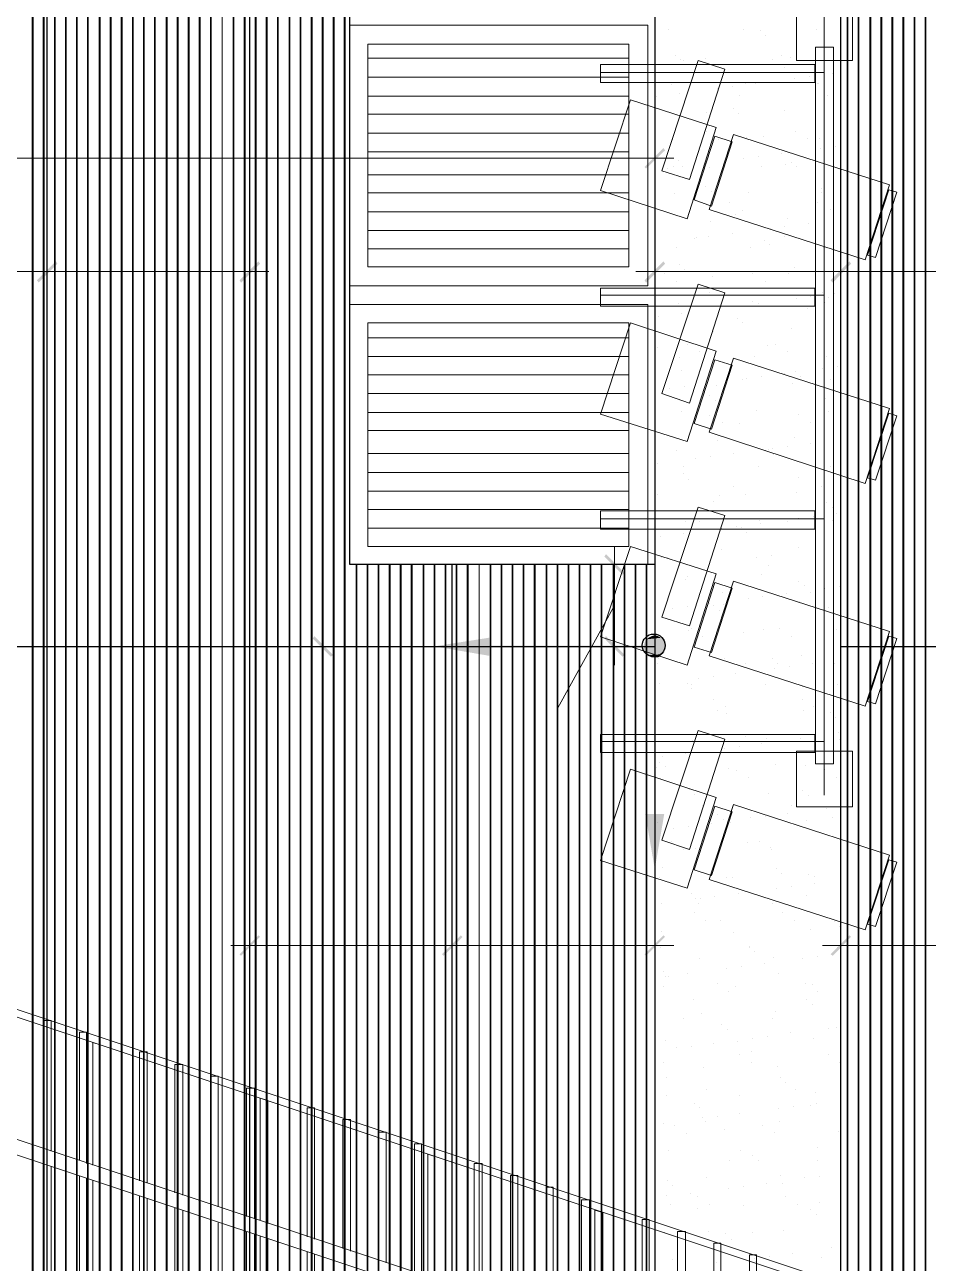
# Model space of a CAD drawing. Header units: millimetres. Extents: x -356862 to 418287, y 0 to 839748.
# Drawn here: x 384389 to 386871, y 784421 to 787826 of the extents above; entities that cross this region are included whole.
import ezdxf

# ---------------------------------------------------------------- set-up
doc = ezdxf.new("R2010")
doc.units = ezdxf.units.MM
doc.layers.add('PDF _Геометрия', color=7, linetype='Continuous', true_color=0xbababa)
doc.layers.add('PDF _Сплошная заливка', color=7, linetype='Continuous', true_color=0xf50000)

msp = doc.modelspace()

# ---------------------------------------------------------------- linework, layer by layer
at = {"layer": 'PDF _Геометрия', "color": 150, "lineweight": 30, "true_color": 0x0080ff}
for points in [[(381209.6062, 790085.548), (386119.7093, 790085.548), (386119.7093, 783354.7233), (385812.2866, 783354.7233), (385812.2866, 783508.4346), (385353.3175, 783508.4346), (385353.3175, 783662.146), (384892.1835, 783662.146), (384892.1835, 783815.8573), (384431.0495, 783815.8573), (384431.0495, 783967.4037), (383972.0804, 783967.4037), (383972.0804, 784121.1151), (383510.9464, 784121.1151), (383510.9464, 784274.8264), (383051.9773, 784274.8264), (383051.9773, 784428.5377), (382590.8433, 784428.5377), (382590.8433, 784582.2491), (382129.7093, 784582.2491), (382129.7093, 784735.9604), (381670.7402, 784735.9604)], [(384450.534, 783815.8573), (384450.534, 790085.548)], [(385006.9257, 783662.146), (385006.9257, 790085.548)], [(386630.6371, 786117.1975), (389904.0391, 786117.1975), (389904.0391, 790085.548), (389904.0391, 782125.0326), (389494.8639, 782127.1975), (389494.8639, 782280.9089), (389033.7299, 782280.9089), (389033.7299, 782434.6202), (388574.7608, 782434.6202), (388574.7608, 782588.3315), (388113.6268, 782588.3315), (388113.6268, 782739.8779), (387654.6577, 782739.8779), (387654.6577, 782893.5893), (387193.5237, 782893.5893), (387193.5237, 783047.3006), (386732.3897, 783047.3006), (386732.3897, 783201.012), (386630.6371, 783201.012), (386630.6371, 785370.2903), (386630.6371, 790085.548), (389904.0391, 790085.548)], [(385563.3175, 783508.4346), (385563.3175, 786342.3522)], [(381209.6062, 786117.1975), (386119.7093, 786117.1975)]]:
    msp.add_lwpolyline(points, dxfattribs=at)
at = {"layer": 'PDF _Геометрия', "color": 254, "lineweight": 5, "true_color": 0xdcdcdc}
for points in [[(384409.4, 790085.548), (384409.4, 783967.4037)], [(384439.7093, 790085.548), (384439.7093, 783815.8573)], [(384470.0185, 790085.548), (384470.0185, 783815.8573)], [(384502.4928, 790085.548), (384502.4928, 783815.8573)], [(384532.802, 790085.548), (384532.802, 783815.8573)], [(384563.1113, 790085.548), (384563.1113, 783815.8573)], [(384593.4206, 790085.548), (384593.4206, 783815.8573)], [(384623.7299, 790085.548), (384623.7299, 783815.8573)], [(384654.0391, 790085.548), (384654.0391, 783815.8573)], [(384686.5134, 790085.548), (384686.5134, 783815.8573)], [(384716.8227, 790085.548), (384716.8227, 783815.8573)], [(384747.1319, 790085.548), (384747.1319, 783815.8573)], [(384777.4412, 790085.548), (384777.4412, 783815.8573)], [(384807.7505, 790085.548), (384807.7505, 783815.8573)], [(384838.0598, 790085.548), (384838.0598, 783815.8573)], [(384870.534, 790085.548), (384870.534, 783815.8573)], [(384900.8433, 790085.548), (384900.8433, 783662.146)], [(384931.1526, 790085.548), (384931.1526, 783662.146)], [(384961.4618, 790085.548), (384961.4618, 783662.146)], [(384991.7711, 790085.548), (384991.7711, 783662.146)], [(385024.2453, 790085.548), (385024.2453, 783662.146)], [(385054.5546, 790085.548), (385054.5546, 783662.146)], [(385084.8639, 790085.548), (385084.8639, 783662.146)], [(385115.1732, 790085.548), (385115.1732, 783662.146)], [(385145.4824, 790085.548), (385145.4824, 783662.146)], [(385175.7917, 790085.548), (385175.7917, 783662.146)], [(385208.266, 790085.548), (385208.266, 783662.146)], [(385238.5752, 790085.548), (385238.5752, 783662.146)], [(385268.8845, 790085.548), (385268.8845, 783662.146)], [(386650.1216, 790085.548), (386650.1216, 783201.012)], [(386680.4309, 790085.548), (386680.4309, 783201.012)], [(386710.7402, 790085.548), (386710.7402, 783201.012)], [(386741.0495, 790085.548), (386741.0495, 783047.3006)], [(386771.3587, 790085.548), (386771.3587, 783047.3006)], [(386803.833, 790085.548), (386803.833, 783047.3006)], [(386834.1422, 790085.548), (386834.1422, 783047.3006)], [(386864.4515, 790085.548), (386864.4515, 783047.3006)], [(385299.1938, 786342.3522), (385299.1938, 783662.146)], [(385329.5031, 786342.3522), (385329.5031, 783662.146)], [(385359.8123, 786342.3522), (385359.8123, 783508.4346)], [(385392.2866, 786342.3522), (385392.2866, 783508.4346)], [(385422.5959, 786342.3522), (385422.5959, 783508.4346)], [(385452.9051, 786342.3522), (385452.9051, 783508.4346)], [(385483.2144, 786342.3522), (385483.2144, 783508.4346)], [(385513.5237, 786342.3522), (385513.5237, 783508.4346)], [(385543.833, 786342.3522), (385543.833, 783508.4346)], [(385576.3072, 786342.3522), (385576.3072, 783508.4346)], [(385606.6165, 786342.3522), (385606.6165, 783508.4346)], [(385636.9257, 786342.3522), (385636.9257, 783508.4346)], [(385667.235, 786342.3522), (385667.235, 783508.4346)], [(385697.5443, 786342.3522), (385697.5443, 783508.4346)], [(385730.0185, 786342.3522), (385730.0185, 783508.4346)], [(385760.3278, 786342.3522), (385760.3278, 783508.4346)], [(385790.6371, 786342.3522), (385790.6371, 783508.4346)], [(385820.9464, 786342.3522), (385820.9464, 783354.7233)], [(385851.2556, 786342.3522), (385851.2556, 783354.7233)], [(385881.5649, 786342.3522), (385881.5649, 783354.7233)], [(385914.0391, 786342.3522), (385914.0391, 783354.7233)], [(385944.3484, 786342.3522), (385944.3484, 783354.7233)], [(385974.6577, 786342.3522), (385974.6577, 783354.7233)], [(386004.967, 786342.3522), (386004.967, 783354.7233)], [(386035.2763, 786342.3522), (386035.2763, 783354.7233)], [(386065.5855, 786342.3522), (386065.5855, 783354.7233)], [(386098.0598, 786342.3522), (386098.0598, 783354.7233)]]:
    msp.add_lwpolyline(points, close=True, dxfattribs=at)
for points in [[(384411.5649, 783967.4037), (384411.5649, 790085.548)], [(384441.8742, 783815.8573), (384441.8742, 790085.548)], [(384472.1835, 783815.8573), (384472.1835, 790085.548)], [(384500.3278, 783815.8573), (384500.3278, 790085.548)], [(384530.6371, 783815.8573), (384530.6371, 790085.548)], [(384560.9464, 783815.8573), (384560.9464, 790085.548)], [(384595.5855, 783815.8573), (384595.5855, 790085.548)], [(384625.8948, 783815.8573), (384625.8948, 790085.548)], [(384656.2041, 783815.8573), (384656.2041, 790085.548)], [(384684.3484, 783815.8573), (384684.3484, 790085.548)], [(384714.6577, 783815.8573), (384714.6577, 790085.548)], [(384744.967, 783815.8573), (384744.967, 790085.548)], [(384779.6062, 783815.8573), (384779.6062, 790085.548)], [(384809.9154, 783815.8573), (384809.9154, 790085.548)], [(384840.2247, 783815.8573), (384840.2247, 790085.548)], [(384868.369, 783815.8573), (384868.369, 790085.548)], [(384898.6783, 783662.146), (384898.6783, 790085.548)], [(384931.1526, 783662.146), (384931.1526, 790085.548)], [(384963.6268, 783662.146), (384963.6268, 790085.548)], [(384993.9361, 783662.146), (384993.9361, 790085.548)], [(385022.0804, 783662.146), (385022.0804, 790085.548)], [(385052.3897, 783662.146), (385052.3897, 790085.548)], [(385082.6989, 783662.146), (385082.6989, 790085.548)], [(385117.3381, 783662.146), (385117.3381, 790085.548)], [(385147.6474, 783662.146), (385147.6474, 790085.548)], [(385177.9567, 783662.146), (385177.9567, 790085.548)], [(385206.101, 783662.146), (385206.101, 790085.548)], [(385236.4103, 783662.146), (385236.4103, 790085.548)], [(385266.7196, 783662.146), (385266.7196, 790085.548)], [(386647.9567, 783201.012), (386647.9567, 790085.548)], [(386678.266, 783201.012), (386678.266, 790085.548)], [(386712.9051, 783201.012), (386712.9051, 790085.548)], [(386743.2144, 783047.3006), (386743.2144, 790085.548)], [(386773.5237, 783047.3006), (386773.5237, 790085.548)], [(386801.668, 783047.3006), (386801.668, 790085.548)], [(386831.9773, 783047.3006), (386831.9773, 790085.548)], [(386862.2866, 783047.3006), (386862.2866, 790085.548)], [(385301.3587, 783662.146), (385301.3587, 786342.3522)], [(385331.668, 783662.146), (385331.668, 786342.3522)], [(385361.9773, 783508.4346), (385361.9773, 786342.3522)], [(385390.1216, 783508.4346), (385390.1216, 786342.3522)], [(385420.4309, 783508.4346), (385420.4309, 786342.3522)], [(385450.7402, 783508.4346), (385450.7402, 786342.3522)], [(385485.3794, 783508.4346), (385485.3794, 786342.3522)], [(385515.6886, 783508.4346), (385515.6886, 786342.3522)], [(385545.9979, 783508.4346), (385545.9979, 786342.3522)], [(385574.1422, 783508.4346), (385574.1422, 786342.3522)], [(385604.4515, 783508.4346), (385604.4515, 786342.3522)], [(385636.9257, 783508.4346), (385636.9257, 786342.3522)], [(385669.4, 783508.4346), (385669.4, 786342.3522)], [(385699.7093, 783508.4346), (385699.7093, 786342.3522)], [(385727.8536, 783508.4346), (385727.8536, 786342.3522)], [(385758.1629, 783508.4346), (385758.1629, 786342.3522)], [(385788.4721, 783508.4346), (385788.4721, 786342.3522)], [(385823.1113, 783354.7233), (385823.1113, 786342.3522)], [(385853.4206, 783354.7233), (385853.4206, 786342.3522)], [(385883.7299, 783354.7233), (385883.7299, 786342.3522)], [(385911.8742, 783354.7233), (385911.8742, 786342.3522)], [(385942.1835, 783354.7233), (385942.1835, 786342.3522)], [(385972.4928, 783354.7233), (385972.4928, 786342.3522)], [(386007.1319, 783354.7233), (386007.1319, 786342.3522)], [(386037.4412, 783354.7233), (386037.4412, 786342.3522)], [(386067.7505, 783354.7233), (386067.7505, 786342.3522)], [(386095.8948, 783354.7233), (386095.8948, 786342.3522)]]:
    msp.add_lwpolyline(points, dxfattribs=at)
at = {"layer": 'PDF _Геометрия', "color": 24, "lineweight": 18, "true_color": 0xa12502}
msp.add_lwpolyline([(386119.7093, 789492.3522), (386630.6371, 789492.3522), (386630.6371, 783298.4346), (386370.8433, 783298.4346), (386370.8433, 783452.146), (386119.7093, 783452.146)], close=True, dxfattribs=at)
at = {"layer": 'PDF _Геометрия', "color": 7, "lineweight": 9}
for points in [[(386119.7093, 789492.3522), (386119.7093, 783354.7233)], [(386630.6371, 783201.012), (386630.6371, 789492.3522)]]:
    msp.add_lwpolyline(points, dxfattribs=at)
at = {"layer": 'PDF _Геометрия', "color": 150, "lineweight": 30, "true_color": 0x0080ff}
msp.add_lwpolyline([(386119.7093, 788591.7336), (386119.7093, 786342.3522), (385281.8742, 786342.3522), (385281.8742, 788591.7336)], close=True, dxfattribs=at)
at = {"layer": 'PDF _Геометрия', "color": 7, "lineweight": 18}
for points in [[(385208.266, 786065.2388), (385208.266, 788520.2903)], [(386119.7093, 786444.1047), (386119.7093, 787511.4243)], [(381159.8123, 787459.4656), (386171.668, 787459.4656)], [(385006.9257, 786166.9913), (385006.9257, 787197.5068)], [(386119.7093, 786831.6305), (386119.7093, 787197.5068)], [(384502.4928, 787147.713), (383842.1835, 787147.713)], [(385058.8845, 787147.713), (384398.5752, 787147.713)], [(386067.7505, 787147.713), (386682.5959, 787147.713)], [(386580.8433, 787147.713), (389955.9979, 787147.713)], [(386009.2969, 786065.2388), (386009.2969, 786392.146)], [(385751.668, 786342.3522), (386059.0907, 786342.3522)], [(386009.2969, 786229.7748), (385853.4206, 785948.3315), (385853.4206, 785498.0223)], [(385208.266, 783711.9398), (385208.266, 786166.9913)], [(385944.3484, 786117.1975), (386059.0907, 786117.1975)], [(385006.9257, 786065.2388), (385006.9257, 785242.5584)], [(386119.7093, 786065.2388), (386119.7093, 785242.5584)], [(386630.6371, 786065.2388), (386630.6371, 785242.5584)], [(385615.2763, 785294.5171), (384954.967, 785294.5171)], [(386171.668, 785294.5171), (385511.3587, 785294.5171)], [(387174.0391, 785294.5171), (386580.8433, 785294.5171)]]:
    msp.add_lwpolyline(points, dxfattribs=at)
at = {"layer": 'PDF _Геометрия', "color": 252, "lineweight": 5, "true_color": 0x989898}
for points in [[(386509.4, 787881.6305), (386663.1113, 787881.6305), (386663.1113, 787727.9192), (386509.4, 787727.9192)], [(386561.3587, 787764.7233), (386611.1526, 787764.7233), (386611.1526, 785794.6202), (386561.3587, 785794.6202)], [(386238.7814, 787727.9192), (386312.3897, 787704.1047), (386214.967, 787401.012), (386139.1938, 787424.8264)], [(385970.3278, 787667.3006), (386559.1938, 787667.3006), (386559.1938, 787717.0944), (385970.3278, 787717.0944)], [(386052.5959, 787619.6718), (386288.5752, 787543.8986), (386208.4721, 787292.7645), (385970.3278, 787370.7027)], [(386331.8742, 787504.9295), (386284.2453, 787520.0841), (386227.9567, 787344.7233), (386275.5855, 787327.4037)], [(386336.2041, 787524.414), (386764.8639, 787385.8573), (386697.7505, 787180.1872), (386269.0907, 787318.7439)], [(386784.3484, 787366.3728), (386762.6989, 787372.8676), (386704.2453, 787193.1769), (386725.8948, 787186.6821)], [(386238.7814, 787113.0738), (386312.3897, 787089.2594), (386214.967, 786786.1666), (386139.1938, 786812.146)], [(385970.3278, 787052.4553), (386559.1938, 787052.4553), (386559.1938, 787102.2491), (385970.3278, 787102.2491)], [(386052.5959, 787006.9913), (386288.5752, 786929.0532), (386208.4721, 786680.0841), (385970.3278, 786755.8573)], [(386331.8742, 786890.0841), (386284.2453, 786905.2388), (386227.9567, 786729.8779), (386275.5855, 786714.7233)], [(386336.2041, 786909.5687), (386764.8639, 786771.012), (386697.7505, 786565.3419), (386269.0907, 786706.0635)], [(386784.3484, 786751.5274), (386762.6989, 786758.0223), (386704.2453, 786580.4965), (386725.8948, 786574.0017)], [(386238.7814, 786500.3934), (386312.3897, 786476.579), (386214.967, 786173.4862), (386139.1938, 786197.3006)], [(385970.3278, 786439.7748), (386559.1938, 786439.7748), (386559.1938, 786489.5687), (385970.3278, 786489.5687)], [(386052.5959, 786392.146), (386288.5752, 786316.3728), (386208.4721, 786065.2388), (385970.3278, 786143.1769)], [(386331.8742, 786277.4037), (386284.2453, 786292.5584), (386227.9567, 786115.0326), (386275.5855, 786099.8779)], [(386336.2041, 786296.8882), (386764.8639, 786158.3315), (386697.7505, 785952.6614), (386269.0907, 786091.2181)], [(386784.3484, 786138.847), (386762.6989, 786145.3419), (386704.2453, 785965.6511), (386725.8948, 785959.1563)], [(386238.7814, 785885.548), (386312.3897, 785861.7336), (386214.967, 785558.6408), (386139.1938, 785584.6202)], [(385970.3278, 785824.9295), (386559.1938, 785824.9295), (386559.1938, 785874.7233), (385970.3278, 785874.7233)], [(386509.4, 785675.548), (386663.1113, 785675.548), (386663.1113, 785829.2594), (386509.4, 785829.2594)], [(386052.5959, 785779.4656), (386288.5752, 785701.5274), (386208.4721, 785452.5584), (385970.3278, 785528.3315)], [(386331.8742, 785662.5584), (386284.2453, 785677.713), (386227.9567, 785502.3522), (386275.5855, 785487.1975)], [(386336.2041, 785682.0429), (386764.8639, 785543.4862), (386697.7505, 785337.8161), (386269.0907, 785476.3728)], [(386784.3484, 785524.0017), (386762.6989, 785530.4965), (386704.2453, 785352.9707), (386725.8948, 785346.4759)]]:
    msp.add_lwpolyline(points, close=True, dxfattribs=at)
for points in [[(386585.1732, 785708.0223), (386585.1732, 787881.6305)], [(385972.4928, 787695.445), (386585.1732, 787695.445)], [(385972.4928, 787082.7645), (386585.1732, 787082.7645)], [(385972.4928, 786467.9192), (386585.1732, 786467.9192)], [(385972.4928, 785855.2388), (386585.1732, 785855.2388)]]:
    msp.add_lwpolyline(points, dxfattribs=at)
at = {"layer": 'PDF _Геометрия', "color": 7, "lineweight": 5}
for points in [[(385281.8742, 787108.7439), (385281.8742, 787825.3419), (386100.2247, 787825.3419), (386100.2247, 787108.7439)], [(386048.266, 787160.7027), (385331.668, 787160.7027), (385331.668, 787773.3831), (386048.266, 787773.3831)], [(385281.8742, 786342.3522), (385281.8742, 787056.7852), (386100.2247, 787056.7852), (386100.2247, 786342.3522)], [(386048.266, 786392.146), (385331.668, 786392.146), (385331.668, 787006.9913), (386048.266, 787006.9913)]]:
    msp.add_lwpolyline(points, close=True, dxfattribs=at)
at = {"layer": 'PDF _Геометрия', "color": 24, "lineweight": 18, "true_color": 0xa12502}
for points in [[(386158.6783, 787812.3522), (386158.6783, 787812.3522)], [(386364.3484, 787814.5171), (386364.3484, 787814.5171)], [(386409.8123, 787810.1872), (386409.8123, 787810.1872)], [(386424.967, 787797.1975), (386424.967, 787797.1975)], [(386563.5237, 787814.5171), (386563.5237, 787814.5171)], [(386175.9979, 787743.0738), (386175.9979, 787743.0738)], [(386191.1526, 787730.0841), (386191.1526, 787730.0841)], [(386199.8123, 787727.9192), (386199.8123, 787727.9192)], [(386258.266, 787734.414), (386258.266, 787734.414)], [(386442.2866, 787730.0841), (386442.2866, 787730.0841)], [(386468.266, 787743.0738), (386468.266, 787743.0738)], [(386492.0804, 787736.579), (386492.0804, 787736.579)], [(386232.2866, 787708.4346), (386232.2866, 787708.4346)], [(386474.7608, 787708.4346), (386474.7608, 787708.4346)], [(386544.0391, 787684.6202), (386544.0391, 787684.6202)], [(386606.8227, 787691.1151), (386606.8227, 787691.1151)], [(386165.1732, 787662.9707), (386165.1732, 787662.9707)], [(386258.266, 787667.3006), (386258.266, 787667.3006)], [(386292.9051, 787649.981), (386292.9051, 787649.981)], [(386334.0391, 787656.4759), (386334.0391, 787656.4759)], [(386368.6783, 787665.1357), (386368.6783, 787665.1357)], [(386396.8227, 787665.1357), (386396.8227, 787665.1357)], [(386502.9051, 787678.1254), (386502.9051, 787678.1254)], [(386567.8536, 787665.1357), (386567.8536, 787665.1357)], [(386570.0185, 787665.1357), (386570.0185, 787665.1357)], [(386585.1732, 787652.146), (386585.1732, 787652.146)], [(386124.0391, 787628.3315), (386124.0391, 787628.3315)], [(386186.8227, 787636.9913), (386186.8227, 787636.9913)], [(386351.3587, 787632.6614), (386351.3587, 787632.6614)], [(386593.833, 787632.6614), (386593.833, 787632.6614)], [(386262.5959, 787585.0326), (386262.5959, 787585.0326)], [(386336.2041, 787595.8573), (386336.2041, 787595.8573)], [(386349.1938, 787582.8676), (386349.1938, 787582.8676)], [(386474.7608, 787591.5274), (386474.7608, 787591.5274)], [(386262.5959, 787533.0738), (386262.5959, 787533.0738)], [(386373.0082, 787515.7542), (386373.0082, 787515.7542)], [(386418.4721, 787520.0841), (386418.4721, 787520.0841)], [(386505.0701, 787533.0738), (386505.0701, 787533.0738)], [(386539.7093, 787513.5893), (386539.7093, 787513.5893)], [(386572.1835, 787513.5893), (386572.1835, 787513.5893)], [(386169.5031, 787511.4243), (386169.5031, 787511.4243)], [(386295.0701, 787511.4243), (386295.0701, 787511.4243)], [(386574.3484, 787485.445), (386574.3484, 787485.445)], [(386615.4824, 787491.9398), (386615.4824, 787491.9398)], [(386184.6577, 787452.9707), (386184.6577, 787452.9707)], [(386364.3484, 787459.4656), (386364.3484, 787459.4656)], [(386405.4824, 787463.7955), (386405.4824, 787463.7955)], [(386468.266, 787472.4553), (386468.266, 787472.4553)], [(386496.4103, 787448.6408), (386496.4103, 787448.6408)], [(386154.3484, 787431.3212), (386154.3484, 787431.3212)], [(386171.668, 787435.6511), (386171.668, 787435.6511)], [(386195.4824, 787435.6511), (386195.4824, 787435.6511)], [(386258.266, 787444.3109), (386258.266, 787444.3109)], [(386269.0907, 787433.4862), (386269.0907, 787433.4862)], [(386414.1422, 787437.8161), (386414.1422, 787437.8161)], [(386479.0907, 787442.146), (386479.0907, 787442.146)], [(386509.4, 787435.6511), (386509.4, 787435.6511)], [(386260.4309, 787381.5274), (386260.4309, 787381.5274)], [(386173.833, 787362.0429), (386173.833, 787362.0429)], [(386275.5855, 787368.5377), (386275.5855, 787368.5377)], [(386377.3381, 787364.2078), (386377.3381, 787364.2078)], [(386578.6783, 787375.0326), (386578.6783, 787375.0326)], [(386578.6783, 787364.2078), (386578.6783, 787364.2078)], [(386325.3794, 787338.2285), (386325.3794, 787338.2285)], [(386360.0185, 787316.579), (386360.0185, 787316.579)], [(386567.8536, 787338.2285), (386567.8536, 787338.2285)], [(386602.4928, 787318.7439), (386602.4928, 787318.7439)], [(386273.4206, 787284.1047), (386273.4206, 787284.1047)], [(386342.6989, 787305.7542), (386342.6989, 787305.7542)], [(386483.4206, 787292.7645), (386483.4206, 787292.7645)], [(386541.8742, 787279.7748), (386541.8742, 787279.7748)], [(386266.9257, 787242.9707), (386266.9257, 787242.9707)], [(386331.8742, 787251.6305), (386331.8742, 787251.6305)], [(386437.9567, 787266.7852), (386437.9567, 787266.7852)], [(386476.9257, 787271.1151), (386476.9257, 787271.1151)], [(386476.9257, 787242.9707), (386476.9257, 787242.9707)], [(386121.8742, 787225.6511), (386121.8742, 787225.6511)], [(386180.3278, 787212.6614), (386180.3278, 787212.6614)], [(386227.9567, 787238.6408), (386227.9567, 787238.6408)], [(386234.4515, 787240.8058), (386234.4515, 787240.8058)], [(386383.833, 787214.8264), (386383.833, 787214.8264)], [(386420.6371, 787234.3109), (386420.6371, 787234.3109)], [(386435.7917, 787221.3212), (386435.7917, 787221.3212)], [(386583.0082, 787212.6614), (386583.0082, 787212.6614)], [(386145.6886, 787143.3831), (386145.6886, 787143.3831)], [(386186.8227, 787167.1975), (386186.8227, 787167.1975)], [(386201.9773, 787154.2078), (386201.9773, 787154.2078)], [(386388.1629, 787143.3831), (386388.1629, 787143.3831)], [(386487.7505, 787141.2181), (386487.7505, 787141.2181)], [(386502.9051, 787158.5377), (386502.9051, 787158.5377)], [(386178.1629, 787121.7336), (386178.1629, 787121.7336)], [(386277.7505, 787134.7233), (386277.7505, 787134.7233)], [(386422.802, 787121.7336), (386422.802, 787121.7336)], [(386269.0907, 787091.4243), (386269.0907, 787091.4243)], [(386509.4, 787074.1047), (386509.4, 787074.1047)], [(386548.369, 787078.4346), (386548.369, 787078.4346)], [(386580.8433, 787089.2594), (386580.8433, 787089.2594)], [(386595.9979, 787076.2697), (386595.9979, 787076.2697)], [(386613.3175, 787087.0944), (386613.3175, 787087.0944)], [(386184.6577, 787061.1151), (386184.6577, 787061.1151)], [(386297.235, 787045.9604), (386297.235, 787045.9604)], [(386299.4, 787045.9604), (386299.4, 787045.9604)], [(386340.534, 787052.4553), (386340.534, 787052.4553)], [(386388.1629, 787065.445), (386388.1629, 787065.445)], [(386403.3175, 787058.9501), (386403.3175, 787058.9501)], [(386539.7093, 787045.9604), (386539.7093, 787045.9604)], [(386587.3381, 787063.28), (386587.3381, 787063.28)], [(386130.534, 787024.3109), (386130.534, 787024.3109)], [(386193.3175, 787032.9707), (386193.3175, 787032.9707)], [(386347.0288, 787019.981), (386347.0288, 787019.981)], [(386360.0185, 787006.9913), (386360.0185, 787006.9913)], [(386282.0804, 786983.1769), (386282.0804, 786983.1769)], [(386494.2453, 786991.8367), (386494.2453, 786991.8367)], [(386126.2041, 786937.713), (386126.2041, 786937.713)], [(386208.4721, 786946.3728), (386208.4721, 786946.3728)], [(386429.2969, 786944.2078), (386429.2969, 786944.2078)], [(386450.9464, 786948.5377), (386450.9464, 786948.5377)], [(386188.9876, 786911.7336), (386188.9876, 786911.7336)], [(386243.1113, 786926.8882), (386243.1113, 786926.8882)], [(386392.4928, 786913.8986), (386392.4928, 786913.8986)], [(386485.5855, 786926.8882), (386485.5855, 786926.8882)], [(386591.668, 786913.8986), (386591.668, 786913.8986)], [(386193.3175, 786877.0944), (386193.3175, 786877.0944)], [(386474.7608, 786868.4346), (386474.7608, 786868.4346)], [(386507.235, 786872.7645), (386507.235, 786872.7645)], [(386580.8433, 786881.4243), (386580.8433, 786881.4243)], [(386621.9773, 786885.7542), (386621.9773, 786885.7542)], [(386264.7608, 786840.2903), (386264.7608, 786840.2903)], [(386288.5752, 786833.7955), (386288.5752, 786833.7955)], [(386360.0185, 786851.1151), (386360.0185, 786851.1151)], [(386370.8433, 786853.28), (386370.8433, 786853.28)], [(386411.9773, 786859.7748), (386411.9773, 786859.7748)], [(386498.5752, 786840.2903), (386498.5752, 786840.2903)], [(386520.2247, 786859.7748), (386520.2247, 786859.7748)], [(386602.4928, 786851.1151), (386602.4928, 786851.1151)], [(386160.8433, 786825.1357), (386160.8433, 786825.1357)], [(386201.9773, 786831.6305), (386201.9773, 786831.6305)], [(386271.2556, 786805.6511), (386271.2556, 786805.6511)], [(386589.5031, 786799.1563), (386589.5031, 786799.1563)], [(386286.4103, 786792.6614), (386286.4103, 786792.6614)], [(386398.9876, 786764.5171), (386398.9876, 786764.5171)], [(386193.3175, 786762.3522), (386193.3175, 786762.3522)], [(386271.2556, 786751.5274), (386271.2556, 786751.5274)], [(386305.8948, 786732.0429), (386305.8948, 786732.0429)], [(386515.8948, 786753.6924), (386515.8948, 786753.6924)], [(386548.369, 786732.0429), (386548.369, 786732.0429)], [(386598.1629, 786762.3522), (386598.1629, 786762.3522)], [(386353.5237, 786729.8779), (386353.5237, 786729.8779)], [(386292.9051, 786684.414), (386292.9051, 786684.414)], [(386483.4206, 786667.0944), (386483.4206, 786667.0944)], [(386502.9051, 786690.9089), (386502.9051, 786690.9089)], [(386546.2041, 786675.7542), (386546.2041, 786675.7542)], [(386119.7093, 786660.5996), (386119.7093, 786660.5996)], [(386180.3278, 786656.2697), (386180.3278, 786656.2697)], [(386232.2866, 786634.6202), (386232.2866, 786634.6202)], [(386273.4206, 786638.9501), (386273.4206, 786638.9501)], [(386336.2041, 786647.6099), (386336.2041, 786647.6099)], [(386422.802, 786656.2697), (386422.802, 786656.2697)], [(386431.4618, 786658.4346), (386431.4618, 786658.4346)], [(386442.2866, 786660.5996), (386442.2866, 786660.5996)], [(386446.6165, 786645.445), (386446.6165, 786645.445)], [(386126.2041, 786619.4656), (386126.2041, 786619.4656)], [(386199.8123, 786610.8058), (386199.8123, 786610.8058)], [(386403.3175, 786612.9707), (386403.3175, 786612.9707)], [(386602.4928, 786612.9707), (386602.4928, 786612.9707)], [(386197.6474, 786591.3212), (386197.6474, 786591.3212)], [(386212.802, 786576.1666), (386212.802, 786576.1666)], [(386513.7299, 786582.6614), (386513.7299, 786582.6614)], [(386126.2041, 786535.0326), (386126.2041, 786535.0326)], [(386297.235, 786532.8676), (386297.235, 786532.8676)], [(386336.2041, 786556.6821), (386336.2041, 786556.6821)], [(386368.6783, 786535.0326), (386368.6783, 786535.0326)], [(386509.4, 786541.5274), (386509.4, 786541.5274)], [(386578.6783, 786556.6821), (386578.6783, 786556.6821)], [(386611.1526, 786537.1975), (386611.1526, 786537.1975)], [(386279.9154, 786515.548), (386279.9154, 786515.548)], [(386591.668, 786513.3831), (386591.668, 786513.3831)], [(386606.8227, 786498.2285), (386606.8227, 786498.2285)], [(386204.1422, 786461.4243), (386204.1422, 786461.4243)], [(386243.1113, 786459.2594), (386243.1113, 786459.2594)], [(386407.6474, 786463.5893), (386407.6474, 786463.5893)], [(386485.5855, 786461.4243), (386485.5855, 786461.4243)], [(386513.7299, 786470.0841), (386513.7299, 786470.0841)], [(386554.8639, 786474.414), (386554.8639, 786474.414)], [(386606.8227, 786463.5893), (386606.8227, 786463.5893)], [(386617.6474, 786483.0738), (386617.6474, 786483.0738)], [(386199.8123, 786426.7852), (386199.8123, 786426.7852)], [(386303.7299, 786441.9398), (386303.7299, 786441.9398)], [(386344.8639, 786446.2697), (386344.8639, 786446.2697)], [(386357.8536, 786444.1047), (386357.8536, 786444.1047)], [(386370.8433, 786431.1151), (386370.8433, 786431.1151)], [(386409.8123, 786454.9295), (386409.8123, 786454.9295)], [(386134.8639, 786418.1254), (386134.8639, 786418.1254)], [(386513.7299, 786389.981), (386513.7299, 786389.981)], [(386121.8742, 786374.8264), (386121.8742, 786374.8264)], [(386137.0288, 786361.8367), (386137.0288, 786361.8367)], [(386154.3484, 786361.8367), (386154.3484, 786361.8367)], [(386303.7299, 786383.4862), (386303.7299, 786383.4862)], [(386398.9876, 786361.8367), (386398.9876, 786361.8367)], [(386440.1216, 786368.3315), (386440.1216, 786368.3315)], [(386188.9876, 786340.1872), (386188.9876, 786340.1872)], [(386431.4618, 786340.1872), (386431.4618, 786340.1872)], [(386204.1422, 786301.2181), (386204.1422, 786301.2181)], [(386208.4721, 786309.8779), (386208.4721, 786309.8779)], [(386411.9773, 786314.2078), (386411.9773, 786314.2078)], [(386515.8948, 786296.8882), (386515.8948, 786296.8882)], [(386611.1526, 786312.0429), (386611.1526, 786312.0429)], [(386305.8948, 786264.414), (386305.8948, 786264.414)], [(386416.3072, 786253.5893), (386416.3072, 786253.5893)], [(386481.2556, 786262.2491), (386481.2556, 786262.2491)], [(386531.0495, 786283.8986), (386531.0495, 786283.8986)], [(386548.369, 786264.414), (386548.369, 786264.414)], [(386587.3381, 786277.4037), (386587.3381, 786277.4037)], [(386626.3072, 786281.7336), (386626.3072, 786281.7336)], [(386167.3381, 786221.1151), (386167.3381, 786221.1151)], [(386208.4721, 786227.6099), (386208.4721, 786227.6099)], [(386271.2556, 786234.1047), (386271.2556, 786234.1047)], [(386282.0804, 786229.7748), (386282.0804, 786229.7748)], [(386308.0598, 786231.9398), (386308.0598, 786231.9398)], [(386377.3381, 786249.2594), (386377.3381, 786249.2594)], [(386518.0598, 786240.5996), (386518.0598, 786240.5996)], [(386598.1629, 786223.28), (386598.1629, 786223.28)], [(386297.235, 786216.7852), (386297.235, 786216.7852)], [(386212.802, 786160.4965), (386212.802, 786160.4965)], [(386219.2969, 786166.9913), (386219.2969, 786166.9913)], [(386364.3484, 786154.0017), (386364.3484, 786154.0017)], [(386418.4721, 786162.6614), (386418.4721, 786162.6614)], [(386461.7711, 786166.9913), (386461.7711, 786166.9913)], [(386617.6474, 786162.6614), (386617.6474, 786162.6614)], [(386251.7711, 786145.3419), (386251.7711, 786145.3419)], [(386494.2453, 786145.3419), (386494.2453, 786145.3419)], [(386130.534, 786084.7233), (386130.534, 786084.7233)], [(386522.3897, 786091.2181), (386522.3897, 786091.2181)], [(386126.2041, 786069.5687), (386126.2041, 786069.5687)], [(386312.3897, 786082.5584), (386312.3897, 786082.5584)], [(386368.6783, 786069.5687), (386368.6783, 786069.5687)], [(386442.2866, 786082.5584), (386442.2866, 786082.5584)], [(386448.7814, 786056.579), (386448.7814, 786056.579)], [(386457.4412, 786069.5687), (386457.4412, 786069.5687)], [(386489.9154, 786063.0738), (386489.9154, 786063.0738)], [(386552.6989, 786069.5687), (386552.6989, 786069.5687)], [(386613.3175, 786069.5687), (386613.3175, 786069.5687)], [(386132.6989, 786015.445), (386132.6989, 786015.445)], [(386208.4721, 786015.445), (386208.4721, 786015.445)], [(386238.7814, 786028.4346), (386238.7814, 786028.4346)], [(386279.9154, 786034.9295), (386279.9154, 786034.9295)], [(386342.6989, 786043.5893), (386342.6989, 786043.5893)], [(386219.2969, 786011.1151), (386219.2969, 786011.1151)], [(386221.4618, 786000.2903), (386221.4618, 786000.2903)], [(386422.802, 786013.28), (386422.802, 786013.28)], [(386524.5546, 786006.7852), (386524.5546, 786006.7852)], [(386621.9773, 786011.1151), (386621.9773, 786011.1151)], [(386282.0804, 785969.981), (386282.0804, 785969.981)], [(386314.5546, 785950.4965), (386314.5546, 785950.4965)], [(386524.5546, 785972.146), (386524.5546, 785972.146)], [(386557.0288, 785950.4965), (386557.0288, 785950.4965)], [(386290.7402, 785939.6718), (386290.7402, 785939.6718)], [(386316.7196, 785933.1769), (386316.7196, 785933.1769)], [(386528.8845, 785939.6718), (386528.8845, 785939.6718)], [(386602.4928, 785935.3419), (386602.4928, 785935.3419)], [(386615.4824, 785922.3522), (386615.4824, 785922.3522)], [(386624.1422, 785879.0532), (386624.1422, 785879.0532)], [(386188.9876, 785874.7233), (386188.9876, 785874.7233)], [(386223.6268, 785859.5687), (386223.6268, 785859.5687)], [(386368.6783, 785868.2285), (386368.6783, 785868.2285)], [(386381.668, 785855.2388), (386381.668, 785855.2388)], [(386414.1422, 785850.9089), (386414.1422, 785850.9089)], [(386427.1319, 785863.8986), (386427.1319, 785863.8986)], [(386431.4618, 785874.7233), (386431.4618, 785874.7233)], [(386520.2247, 785863.8986), (386520.2247, 785863.8986)], [(386561.3587, 785870.3934), (386561.3587, 785870.3934)], [(386626.3072, 785861.7336), (386626.3072, 785861.7336)], [(386141.3587, 785814.1047), (386141.3587, 785814.1047)], [(386204.1422, 785822.7645), (386204.1422, 785822.7645)], [(386310.2247, 785835.7542), (386310.2247, 785835.7542)], [(386351.3587, 785842.2491), (386351.3587, 785842.2491)], [(386124.0391, 785783.7955), (386124.0391, 785783.7955)], [(386132.6989, 785798.9501), (386132.6989, 785798.9501)], [(386147.8536, 785785.9604), (386147.8536, 785785.9604)], [(386323.2144, 785781.6305), (386323.2144, 785781.6305)], [(386450.9464, 785792.4553), (386450.9464, 785792.4553)], [(386533.2144, 785790.2903), (386533.2144, 785790.2903)], [(386587.3381, 785777.3006), (386587.3381, 785777.3006)], [(386134.8639, 785753.4862), (386134.8639, 785753.4862)], [(386344.8639, 785775.1357), (386344.8639, 785775.1357)], [(386377.3381, 785755.6511), (386377.3381, 785755.6511)], [(386619.8123, 785755.6511), (386619.8123, 785755.6511)], [(386214.967, 785723.1769), (386214.967, 785723.1769)], [(386227.9567, 785710.1872), (386227.9567, 785710.1872)], [(386431.4618, 785712.3522), (386431.4618, 785712.3522)], [(386526.7196, 785721.012), (386526.7196, 785721.012)], [(386251.7711, 785679.8779), (386251.7711, 785679.8779)], [(386496.4103, 785679.8779), (386496.4103, 785679.8779)], [(386541.8742, 785708.0223), (386541.8742, 785708.0223)], [(386292.9051, 785653.8986), (386292.9051, 785653.8986)], [(386308.0598, 785640.9089), (386308.0598, 785640.9089)], [(386381.668, 785645.2388), (386381.668, 785645.2388)], [(386422.802, 785649.5687), (386422.802, 785649.5687)], [(386485.5855, 785658.2285), (386485.5855, 785658.2285)], [(386591.668, 785671.2181), (386591.668, 785671.2181)], [(386608.9876, 785645.2388), (386608.9876, 785645.2388)], [(386128.369, 785632.2491), (386128.369, 785632.2491)], [(386171.668, 785617.0944), (386171.668, 785617.0944)], [(386212.802, 785621.4243), (386212.802, 785621.4243)], [(386275.5855, 785630.0841), (386275.5855, 785630.0841)], [(386327.5443, 785632.2491), (386327.5443, 785632.2491)], [(386537.5443, 785638.7439), (386537.5443, 785638.7439)], [(386165.1732, 785580.2903), (386165.1732, 785580.2903)], [(386375.1732, 785578.1254), (386375.1732, 785578.1254)], [(386407.6474, 785580.2903), (386407.6474, 785580.2903)], [(386197.6474, 785558.6408), (386197.6474, 785558.6408)], [(386232.2866, 785560.8058), (386232.2866, 785560.8058)], [(386437.9567, 785562.9707), (386437.9567, 785562.9707)], [(386440.1216, 785558.6408), (386440.1216, 785558.6408)], [(386141.3587, 785508.847), (386141.3587, 785508.847)], [(386453.1113, 785506.6821), (386453.1113, 785506.6821)], [(386132.6989, 785482.8676), (386132.6989, 785482.8676)], [(386316.7196, 785482.8676), (386316.7196, 785482.8676)], [(386331.8742, 785482.8676), (386331.8742, 785482.8676)], [(386468.266, 785493.6924), (386468.266, 785493.6924)], [(386541.8742, 785489.3625), (386541.8742, 785489.3625)], [(386559.1938, 785485.0326), (386559.1938, 785485.0326)], [(386219.2969, 785437.4037), (386219.2969, 785437.4037)], [(386349.1938, 785437.4037), (386349.1938, 785437.4037)], [(386455.2763, 785452.5584), (386455.2763, 785452.5584)], [(386494.2453, 785456.8882), (386494.2453, 785456.8882)], [(386559.1938, 785465.548), (386559.1938, 785465.548)], [(386139.1938, 785411.4243), (386139.1938, 785411.4243)], [(386232.2866, 785424.414), (386232.2866, 785424.414)], [(386238.7814, 785409.2594), (386238.7814, 785409.2594)], [(386245.2763, 785424.414), (386245.2763, 785424.414)], [(386284.2453, 785428.7439), (386284.2453, 785428.7439)], [(386442.2866, 785411.4243), (386442.2866, 785411.4243)], [(386535.3794, 785430.9089), (386535.3794, 785430.9089)], [(386227.9567, 785385.445), (386227.9567, 785385.445)], [(386470.4309, 785385.445), (386470.4309, 785385.445)], [(386260.4309, 785363.7955), (386260.4309, 785363.7955)], [(386301.5649, 785363.7955), (386301.5649, 785363.7955)], [(386502.9051, 785363.7955), (386502.9051, 785363.7955)], [(386548.369, 785339.981), (386548.369, 785339.981)], [(386613.3175, 785359.4656), (386613.3175, 785359.4656)], [(386626.3072, 785346.4759), (386626.3072, 785346.4759)], [(386137.0288, 785333.4862), (386137.0288, 785333.4862)], [(386336.2041, 785331.3212), (386336.2041, 785331.3212)], [(386134.8639, 785288.0223), (386134.8639, 785288.0223)], [(386379.5031, 785292.3522), (386379.5031, 785292.3522)], [(386379.5031, 785288.0223), (386379.5031, 785288.0223)], [(386392.4928, 785279.3625), (386392.4928, 785279.3625)], [(386621.9773, 785288.0223), (386621.9773, 785288.0223)], [(386630.6371, 785272.8676), (386630.6371, 785272.8676)], [(386243.1113, 785259.8779), (386243.1113, 785259.8779)], [(386357.8536, 785238.2285), (386357.8536, 785238.2285)], [(386420.6371, 785244.7233), (386420.6371, 785244.7233)], [(386446.6165, 785262.0429), (386446.6165, 785262.0429)], [(386526.7196, 785259.8779), (386526.7196, 785259.8779)], [(386565.6886, 785264.2078), (386565.6886, 785264.2078)], [(386143.5237, 785223.0738), (386143.5237, 785223.0738)], [(386147.8536, 785210.0841), (386147.8536, 785210.0841)], [(386158.6783, 785210.0841), (386158.6783, 785210.0841)], [(386210.6371, 785218.7439), (386210.6371, 785218.7439)], [(386316.7196, 785231.7336), (386316.7196, 785231.7336)], [(386459.6062, 785216.579), (386459.6062, 785216.579)], [(386143.5237, 785181.9398), (386143.5237, 785181.9398)], [(386290.7402, 785190.5996), (386290.7402, 785190.5996)], [(386323.2144, 785168.9501), (386323.2144, 785168.9501)], [(386342.6989, 785181.9398), (386342.6989, 785181.9398)], [(386533.2144, 785190.5996), (386533.2144, 785190.5996)], [(386552.6989, 785188.4346), (386552.6989, 785188.4346)], [(386565.6886, 785168.9501), (386565.6886, 785168.9501)], [(386225.7917, 785147.3006), (386225.7917, 785147.3006)], [(386537.5443, 785145.1357), (386537.5443, 785145.1357)], [(386552.6989, 785132.146), (386552.6989, 785132.146)], [(386247.4412, 785108.3315), (386247.4412, 785108.3315)], [(386450.9464, 785112.6614), (386450.9464, 785112.6614)], [(386199.8123, 785093.1769), (386199.8123, 785093.1769)], [(386303.7299, 785078.0223), (386303.7299, 785078.0223)], [(386318.8845, 785062.8676), (386318.8845, 785062.8676)], [(386442.2866, 785093.1769), (386442.2866, 785093.1769)], [(386598.1629, 785067.1975), (386598.1629, 785067.1975)], [(386619.8123, 785069.3625), (386619.8123, 785069.3625)], [(386147.8536, 785032.5584), (386147.8536, 785032.5584)], [(386347.0288, 785030.3934), (386347.0288, 785030.3934)], [(386388.1629, 785039.0532), (386388.1629, 785039.0532)], [(386429.2969, 785045.548), (386429.2969, 785045.548)], [(386492.0804, 785054.2078), (386492.0804, 785054.2078)], [(386557.0288, 785039.0532), (386557.0288, 785039.0532)], [(386178.1629, 785013.0738), (386178.1629, 785013.0738)], [(386219.2969, 785017.4037), (386219.2969, 785017.4037)], [(386282.0804, 785026.0635), (386282.0804, 785026.0635)], [(386353.5237, 784993.5893), (386353.5237, 784993.5893)], [(386385.9979, 785002.2491), (386385.9979, 785002.2491)], [(386595.9979, 784995.7542), (386595.9979, 784995.7542)], [(386143.5237, 784974.1047), (386143.5237, 784974.1047)], [(386385.9979, 784974.1047), (386385.9979, 784974.1047)], [(386457.4412, 784961.1151), (386457.4412, 784961.1151)], [(386628.4721, 784974.1047), (386628.4721, 784974.1047)], [(386152.1835, 784932.9707), (386152.1835, 784932.9707)], [(386253.9361, 784958.9501), (386253.9361, 784958.9501)], [(386463.9361, 784930.8058), (386463.9361, 784930.8058)], [(386262.5959, 784898.3315), (386262.5959, 784898.3315)], [(386479.0907, 784917.8161), (386479.0907, 784917.8161)], [(386505.0701, 784898.3315), (386505.0701, 784898.3315)], [(386152.1835, 784881.012), (386152.1835, 784881.012)], [(386230.1216, 784861.5274), (386230.1216, 784861.5274)], [(386351.3587, 784881.012), (386351.3587, 784881.012)], [(386561.3587, 784889.6718), (386561.3587, 784889.6718)], [(386563.5237, 784861.5274), (386563.5237, 784861.5274)], [(386243.1113, 784848.5377), (386243.1113, 784848.5377)], [(386290.7402, 784824.7233), (386290.7402, 784824.7233)], [(386353.5237, 784833.3831), (386353.5237, 784833.3831)], [(386459.6062, 784846.3728), (386459.6062, 784846.3728)], [(386500.7402, 784852.8676), (386500.7402, 784852.8676)], [(386546.2041, 784855.0326), (386546.2041, 784855.0326)], [(386143.5237, 784805.2388), (386143.5237, 784805.2388)], [(386173.833, 784798.7439), (386173.833, 784798.7439)], [(386249.6062, 784820.3934), (386249.6062, 784820.3934)], [(386258.266, 784809.5687), (386258.266, 784809.5687)], [(386416.3072, 784798.7439), (386416.3072, 784798.7439)], [(386461.7711, 784811.7336), (386461.7711, 784811.7336)], [(386206.3072, 784777.0944), (386206.3072, 784777.0944)], [(386312.3897, 784787.9192), (386312.3897, 784787.9192)], [(386448.7814, 784779.2594), (386448.7814, 784779.2594)], [(386624.1422, 784783.5893), (386624.1422, 784783.5893)], [(386156.5134, 784731.6305), (386156.5134, 784731.6305)], [(386355.6886, 784731.6305), (386355.6886, 784731.6305)], [(386567.8536, 784738.1254), (386567.8536, 784738.1254)], [(386325.3794, 784703.4862), (386325.3794, 784703.4862)], [(386388.1629, 784716.4759), (386388.1629, 784716.4759)], [(386403.3175, 784703.4862), (386403.3175, 784703.4862)], [(386567.8536, 784703.4862), (386567.8536, 784703.4862)], [(386262.5959, 784658.0223), (386262.5959, 784658.0223)], [(386466.101, 784662.3522), (386466.101, 784662.3522)], [(386531.0495, 784655.8573), (386531.0495, 784655.8573)], [(386572.1835, 784660.1872), (386572.1835, 784660.1872)], [(386154.3484, 784647.1975), (386154.3484, 784647.1975)], [(386169.5031, 784634.2078), (386169.5031, 784634.2078)], [(386323.2144, 784627.713), (386323.2144, 784627.713)], [(386362.1835, 784632.0429), (386362.1835, 784632.0429)], [(386427.1319, 784640.7027), (386427.1319, 784640.7027)], [(386470.4309, 784640.7027), (386470.4309, 784640.7027)], [(386152.1835, 784606.0635), (386152.1835, 784606.0635)], [(386217.1319, 784612.5584), (386217.1319, 784612.5584)], [(386236.6165, 784603.8986), (386236.6165, 784603.8986)], [(386479.0907, 784603.8986), (386479.0907, 784603.8986)], [(386572.1835, 784588.7439), (386572.1835, 784588.7439)], [(386163.0082, 784582.2491), (386163.0082, 784582.2491)], [(386236.6165, 784571.4243), (386236.6165, 784571.4243)], [(386269.0907, 784582.2491), (386269.0907, 784582.2491)], [(386362.1835, 784580.0841), (386362.1835, 784580.0841)], [(386511.5649, 784582.2491), (386511.5649, 784582.2491)], [(386548.369, 784569.2594), (386548.369, 784569.2594)], [(386563.5237, 784556.2697), (386563.5237, 784556.2697)], [(386145.6886, 784506.4759), (386145.6886, 784506.4759)], [(386266.9257, 784508.6408), (386266.9257, 784508.6408)], [(386314.5546, 784502.146), (386314.5546, 784502.146)], [(386329.7093, 784486.9913), (386329.7093, 784486.9913)], [(386388.1629, 784506.4759), (386388.1629, 784506.4759)], [(386472.5959, 784510.8058), (386472.5959, 784510.8058)], [(386630.6371, 784508.6408), (386630.6371, 784508.6408)], [(386630.6371, 784493.4862), (386630.6371, 784493.4862)], [(386604.6577, 784463.1769), (386604.6577, 784463.1769)], [(386167.3381, 784430.7027), (386167.3381, 784430.7027)], [(386288.5752, 784422.0429), (386288.5752, 784422.0429)], [(386366.5134, 784430.7027), (386366.5134, 784430.7027)], [(386394.6577, 784435.0326), (386394.6577, 784435.0326)], [(386396.8227, 784426.3728), (386396.8227, 784426.3728)], [(386433.6268, 784439.3625), (386433.6268, 784439.3625)], [(386498.5752, 784448.0223), (386498.5752, 784448.0223)], [(386576.5134, 784437.1975), (386576.5134, 784437.1975)]]:
    msp.add_lwpolyline(points, dxfattribs=at)
at = {"layer": 'PDF _Геометрия', "color": 7, "lineweight": 5}
for points in [[(385331.668, 787734.414), (386048.266, 787734.414)], [(385331.668, 787682.4553), (386048.266, 787682.4553)], [(385331.668, 787630.4965), (386048.266, 787630.4965)], [(385331.668, 787580.7027), (386048.266, 787580.7027)], [(385331.668, 787528.7439), (386048.266, 787528.7439)], [(385331.668, 787476.7852), (386048.266, 787476.7852)], [(385331.668, 787414.0017), (386048.266, 787414.0017)], [(385331.668, 787364.2078), (386048.266, 787364.2078)], [(385331.668, 787312.2491), (386048.266, 787312.2491)], [(385331.668, 787260.2903), (386048.266, 787260.2903)], [(385331.668, 787210.4965), (386048.266, 787210.4965)], [(385331.668, 786965.8573), (386048.266, 786965.8573)], [(385331.668, 786913.8986), (386048.266, 786913.8986)], [(385331.668, 786864.1047), (386048.266, 786864.1047)], [(385331.668, 786812.146), (386048.266, 786812.146)], [(385331.668, 786760.1872), (386048.266, 786760.1872)], [(385331.668, 786710.3934), (386048.266, 786710.3934)], [(385331.668, 786647.6099), (386048.266, 786647.6099)], [(385331.668, 786595.6511), (386048.266, 786595.6511)], [(385331.668, 786543.6924), (386048.266, 786543.6924)], [(385331.668, 786493.8986), (386048.266, 786493.8986)], [(385331.668, 786441.9398), (386048.266, 786441.9398)]]:
    msp.add_lwpolyline(points, dxfattribs=at)
at = {"layer": 'PDF _Геометрия', "lineweight": 5}
for points in [[(377574.6577, 787383.6924), (377574.6577, 787362.0429), (390579.5031, 783025.6511), (390579.5031, 783047.3006)], [(390412.802, 782703.0738), (390419.2969, 782722.5584), (390425.7917, 782742.0429), (377576.8227, 787024.3109), (377570.3278, 787004.8264), (377563.833, 786985.3419)]]:
    msp.add_lwpolyline(points, close=True, dxfattribs=at)
at = {"layer": 'PDF _Геометрия', "color": 7, "lineweight": 18}
for points in [[(384450.534, 787197.5068), (384450.534, 786166.9913)], [(386630.6371, 787197.5068), (386630.6371, 786831.6305)], [(385258.0598, 786117.1975), (385041.5649, 786117.1975)], [(385563.3175, 785242.5584), (385563.3175, 786065.2388)]]:
    msp.add_lwpolyline(points, close=True, dxfattribs=at)
at = {"layer": 'PDF _Геометрия', "lineweight": 5}
for points in [[(384439.7093, 784735.9604), (384439.7093, 785088.847), (384461.3587, 785088.847), (384461.3587, 784729.4656)], [(384539.2969, 784703.4862), (384539.2969, 785056.3728), (384558.7814, 785056.3728), (384558.7814, 784694.8264)], [(384595.5855, 784684.0017), (384595.5855, 785021.7336), (384576.101, 785028.2285), (384576.101, 784690.4965)], [(384703.833, 784647.1975), (384703.833, 785002.2491), (384725.4824, 785002.2491), (384725.4824, 784640.7027)], [(384801.2556, 784614.7233), (384801.2556, 784967.6099), (384822.9051, 784967.6099), (384822.9051, 784608.2285)], [(384900.8433, 784582.2491), (384900.8433, 784935.1357), (384920.3278, 784935.1357), (384920.3278, 784575.7542)], [(384998.266, 784549.7748), (384998.266, 784902.6614), (385019.9154, 784902.6614), (385019.9154, 784543.28)], [(385056.7196, 784530.2903), (385056.7196, 784868.0223), (385035.0701, 784874.5171), (385035.0701, 784538.9501)], [(385164.967, 784493.4862), (385164.967, 784848.5377), (385184.4515, 784848.5377), (385184.4515, 784486.9913)], [(385262.3897, 784461.012), (385262.3897, 784816.0635), (385284.0391, 784816.0635), (385284.0391, 784454.5171)], [(385359.8123, 784428.5377), (385359.8123, 784781.4243), (385381.4618, 784781.4243), (385381.4618, 784422.0429)], [(385459.4, 784396.0635), (385459.4, 784748.9501), (385478.8845, 784748.9501), (385478.8845, 784389.5687)], [(384439.7093, 784692.6614), (384439.7093, 784326.7852)], [(385515.6886, 784376.579), (385515.6886, 784714.3109), (385496.2041, 784720.8058), (385496.2041, 784383.0738)], [(385623.9361, 784339.7748), (385623.9361, 784694.8264), (385645.5855, 784694.8264), (385645.5855, 784333.28)], [(384461.3587, 784320.2903), (384461.3587, 784686.1666)], [(384539.2969, 784660.1872), (384539.2969, 784294.3109)], [(384558.7814, 784285.6511), (384558.7814, 784653.6924)], [(385723.5237, 784307.3006), (385723.5237, 784662.3522), (385743.0082, 784662.3522), (385743.0082, 784300.8058)], [(384576.101, 784281.3212), (384576.101, 784649.3625)], [(384595.5855, 784274.8264), (384595.5855, 784640.7027)], [(385820.9464, 784274.8264), (385820.9464, 784629.8779), (385840.4309, 784629.8779), (385840.4309, 784268.3315)], [(384703.833, 784606.0635), (384703.833, 784238.0223)], [(384725.4824, 784231.5274), (384725.4824, 784599.5687)], [(385918.369, 784242.3522), (385918.369, 784595.2388), (385940.0185, 784595.2388), (385940.0185, 784235.8573)], [(384801.2556, 784573.5893), (384801.2556, 784205.548)], [(384822.9051, 784199.0532), (384822.9051, 784567.0944)], [(385976.8227, 784222.8676), (385976.8227, 784560.5996), (385955.1732, 784567.0944), (385955.1732, 784229.3625)], [(384900.8433, 784538.9501), (384900.8433, 784173.0738)], [(384920.3278, 784166.579), (384920.3278, 784532.4553)], [(386085.0701, 784188.2285), (386085.0701, 784541.1151), (386104.5546, 784541.1151), (386104.5546, 784179.5687)], [(384998.266, 784506.4759), (384998.266, 784140.5996)], [(385019.9154, 784134.1047), (385019.9154, 784499.981)], [(385035.0701, 784127.6099), (385035.0701, 784495.6511)], [(385056.7196, 784121.1151), (385056.7196, 784489.1563)], [(386182.4928, 784153.5893), (386182.4928, 784508.6408), (386204.1422, 784508.6408), (386204.1422, 784147.0944)], [(385164.967, 784452.3522), (385164.967, 784084.3109)], [(386282.0804, 784121.1151), (386282.0804, 784476.1666), (386301.5649, 784476.1666), (386301.5649, 784114.6202)], [(385184.4515, 784077.8161), (385184.4515, 784445.8573)], [(386379.5031, 784088.6408), (386379.5031, 784443.6924), (386398.9876, 784443.6924), (386398.9876, 784082.146)]]:
    msp.add_lwpolyline(points, dxfattribs=at)
at = {"layer": 'PDF _Геометрия', "color": 1, "lineweight": 30, "true_color": 0xfa0000}
msp.add_circle((386116.8704, 786119.7391), 31.3917, dxfattribs=at)
at = {"layer": 'PDF _Сплошная заливка', "color": 7, "transparency": 33554559}
for points in [[(386091.5649, 787435.6511), (386095.8948, 787431.3212), (386143.5237, 787487.6099)], [(386095.8948, 787431.3212), (386143.5237, 787487.6099), (386147.8536, 787481.1151)], [(384474.3484, 787175.8573), (384426.7196, 787117.4037), (384422.3897, 787123.8986)], [(384422.3897, 787123.8986), (384426.7196, 787117.4037), (384474.3484, 787175.8573)], [(384478.6783, 787169.3625), (384474.3484, 787175.8573), (384426.7196, 787117.4037)], [(384426.7196, 787117.4037), (384474.3484, 787175.8573), (384478.6783, 787169.3625)], [(384978.7814, 787123.8986), (384983.1113, 787117.4037), (385030.7402, 787175.8573)], [(384983.1113, 787117.4037), (385030.7402, 787175.8573), (385035.0701, 787169.3625)], [(386143.5237, 787175.8573), (386095.8948, 787117.4037), (386091.5649, 787123.8986)], [(386147.8536, 787169.3625), (386143.5237, 787175.8573), (386095.8948, 787117.4037)], [(386602.4928, 787123.8986), (386608.9876, 787117.4037), (386654.4515, 787175.8573)], [(386654.4515, 787175.8573), (386608.9876, 787117.4037), (386602.4928, 787123.8986)], [(386608.9876, 787117.4037), (386654.4515, 787175.8573), (386658.7814, 787169.3625)], [(386658.7814, 787169.3625), (386654.4515, 787175.8573), (386608.9876, 787117.4037)], [(386037.4412, 786318.5377), (385981.1526, 786364.0017), (385985.4824, 786370.4965)], [(386030.9464, 786314.2078), (386037.4412, 786318.5377), (385981.1526, 786364.0017)], [(385236.4103, 786093.3831), (385180.1216, 786138.847), (385184.4515, 786145.3419)], [(385184.4515, 786145.3419), (385180.1216, 786138.847), (385236.4103, 786093.3831)], [(385229.9154, 786089.0532), (385236.4103, 786093.3831), (385180.1216, 786138.847)], [(385180.1216, 786138.847), (385236.4103, 786093.3831), (385229.9154, 786089.0532)], [(385985.4824, 786145.3419), (385981.1526, 786138.847), (386037.4412, 786093.3831)], [(385981.1526, 786138.847), (386037.4412, 786093.3831), (386030.9464, 786089.0532)], [(385030.7402, 785322.6614), (384983.1113, 785266.3728), (384978.7814, 785270.7027)], [(385035.0701, 785318.3315), (385030.7402, 785322.6614), (384983.1113, 785266.3728)], [(385587.1319, 785322.6614), (385539.5031, 785266.3728), (385535.1732, 785270.7027)], [(385535.1732, 785270.7027), (385539.5031, 785266.3728), (385587.1319, 785322.6614)], [(385591.4618, 785318.3315), (385587.1319, 785322.6614), (385539.5031, 785266.3728)], [(385539.5031, 785266.3728), (385587.1319, 785322.6614), (385591.4618, 785318.3315)], [(386091.5649, 785270.7027), (386095.8948, 785266.3728), (386143.5237, 785322.6614)], [(386095.8948, 785266.3728), (386143.5237, 785322.6614), (386147.8536, 785318.3315)], [(386654.4515, 785322.6614), (386608.9876, 785266.3728), (386602.4928, 785270.7027)], [(386658.7814, 785318.3315), (386654.4515, 785322.6614), (386608.9876, 785266.3728)]]:
    msp.add_solid(points, dxfattribs=at)
at = {"layer": 'PDF _Сплошная заливка', "color": 1, "true_color": 0xfa0000, "transparency": 33554559}
for points in [[(385665.0701, 786141.012), (385513.5237, 786117.1975), (385665.0701, 786091.2181)], [(385665.0701, 786115.0326), (385665.0701, 786119.3625), (386119.7093, 786115.0326)], [(385665.0701, 786119.3625), (386119.7093, 786115.0326), (386119.7093, 786119.3625)], [(386091.5649, 786128.0223), (386147.8536, 786128.0223), (386089.4, 786121.5274)], [(386147.8536, 786128.0223), (386089.4, 786121.5274), (386150.0185, 786121.5274)], [(386089.4, 786121.5274), (386150.0185, 786121.5274), (386089.4, 786117.1975)], [(386150.0185, 786121.5274), (386089.4, 786117.1975), (386150.0185, 786117.1975)], [(386093.7299, 786132.3522), (386145.6886, 786132.3522), (386091.5649, 786128.0223)], [(386145.6886, 786132.3522), (386091.5649, 786128.0223), (386147.8536, 786128.0223)], [(386098.0598, 786136.6821), (386141.3587, 786136.6821), (386093.7299, 786132.3522)], [(386141.3587, 786136.6821), (386093.7299, 786132.3522), (386145.6886, 786132.3522)], [(386102.3897, 786141.012), (386137.0288, 786141.012), (386098.0598, 786136.6821)], [(386137.0288, 786141.012), (386098.0598, 786136.6821), (386141.3587, 786136.6821)], [(386106.7196, 786143.1769), (386132.6989, 786143.1769), (386102.3897, 786141.012)], [(386132.6989, 786143.1769), (386102.3897, 786141.012), (386137.0288, 786141.012)], [(386111.0495, 786145.3419), (386128.369, 786145.3419), (386106.7196, 786143.1769)], [(386128.369, 786145.3419), (386106.7196, 786143.1769), (386132.6989, 786143.1769)], [(386117.5443, 786147.5068), (386121.8742, 786147.5068), (386111.0495, 786145.3419)], [(386121.8742, 786147.5068), (386111.0495, 786145.3419), (386128.369, 786145.3419)], [(386089.4, 786117.1975), (386150.0185, 786117.1975), (386089.4, 786110.7027)], [(386150.0185, 786117.1975), (386089.4, 786110.7027), (386150.0185, 786110.7027)], [(386089.4, 786110.7027), (386150.0185, 786110.7027), (386091.5649, 786106.3728)], [(386150.0185, 786110.7027), (386091.5649, 786106.3728), (386147.8536, 786106.3728)], [(386091.5649, 786106.3728), (386147.8536, 786106.3728), (386093.7299, 786099.8779)], [(386147.8536, 786106.3728), (386093.7299, 786099.8779), (386145.6886, 786099.8779)], [(386093.7299, 786099.8779), (386145.6886, 786099.8779), (386098.0598, 786095.548)], [(386145.6886, 786099.8779), (386098.0598, 786095.548), (386141.3587, 786095.548)], [(386098.0598, 786095.548), (386141.3587, 786095.548), (386102.3897, 786093.3831)], [(386141.3587, 786095.548), (386102.3897, 786093.3831), (386137.0288, 786093.3831)], [(386102.3897, 786093.3831), (386137.0288, 786093.3831), (386106.7196, 786089.0532)], [(386137.0288, 786093.3831), (386106.7196, 786089.0532), (386132.6989, 786089.0532)], [(386106.7196, 786089.0532), (386132.6989, 786089.0532), (386111.0495, 786086.8882)], [(386132.6989, 786089.0532), (386111.0495, 786086.8882), (386128.369, 786086.8882)], [(386111.0495, 786086.8882), (386128.369, 786086.8882), (386117.5443, 786086.8882)], [(386121.8742, 785656.0635), (386117.5443, 785656.0635), (386121.8742, 786117.1975)], [(386117.5443, 785656.0635), (386121.8742, 786117.1975), (386117.5443, 786117.1975)], [(386128.369, 786086.8882), (386117.5443, 786086.8882), (386121.8742, 786086.8882)], [(386093.7299, 785656.0635), (386119.7093, 785504.5171), (386145.6886, 785656.0635)]]:
    msp.add_solid(points, dxfattribs=at)

doc.saveas('drawing.dxf')
